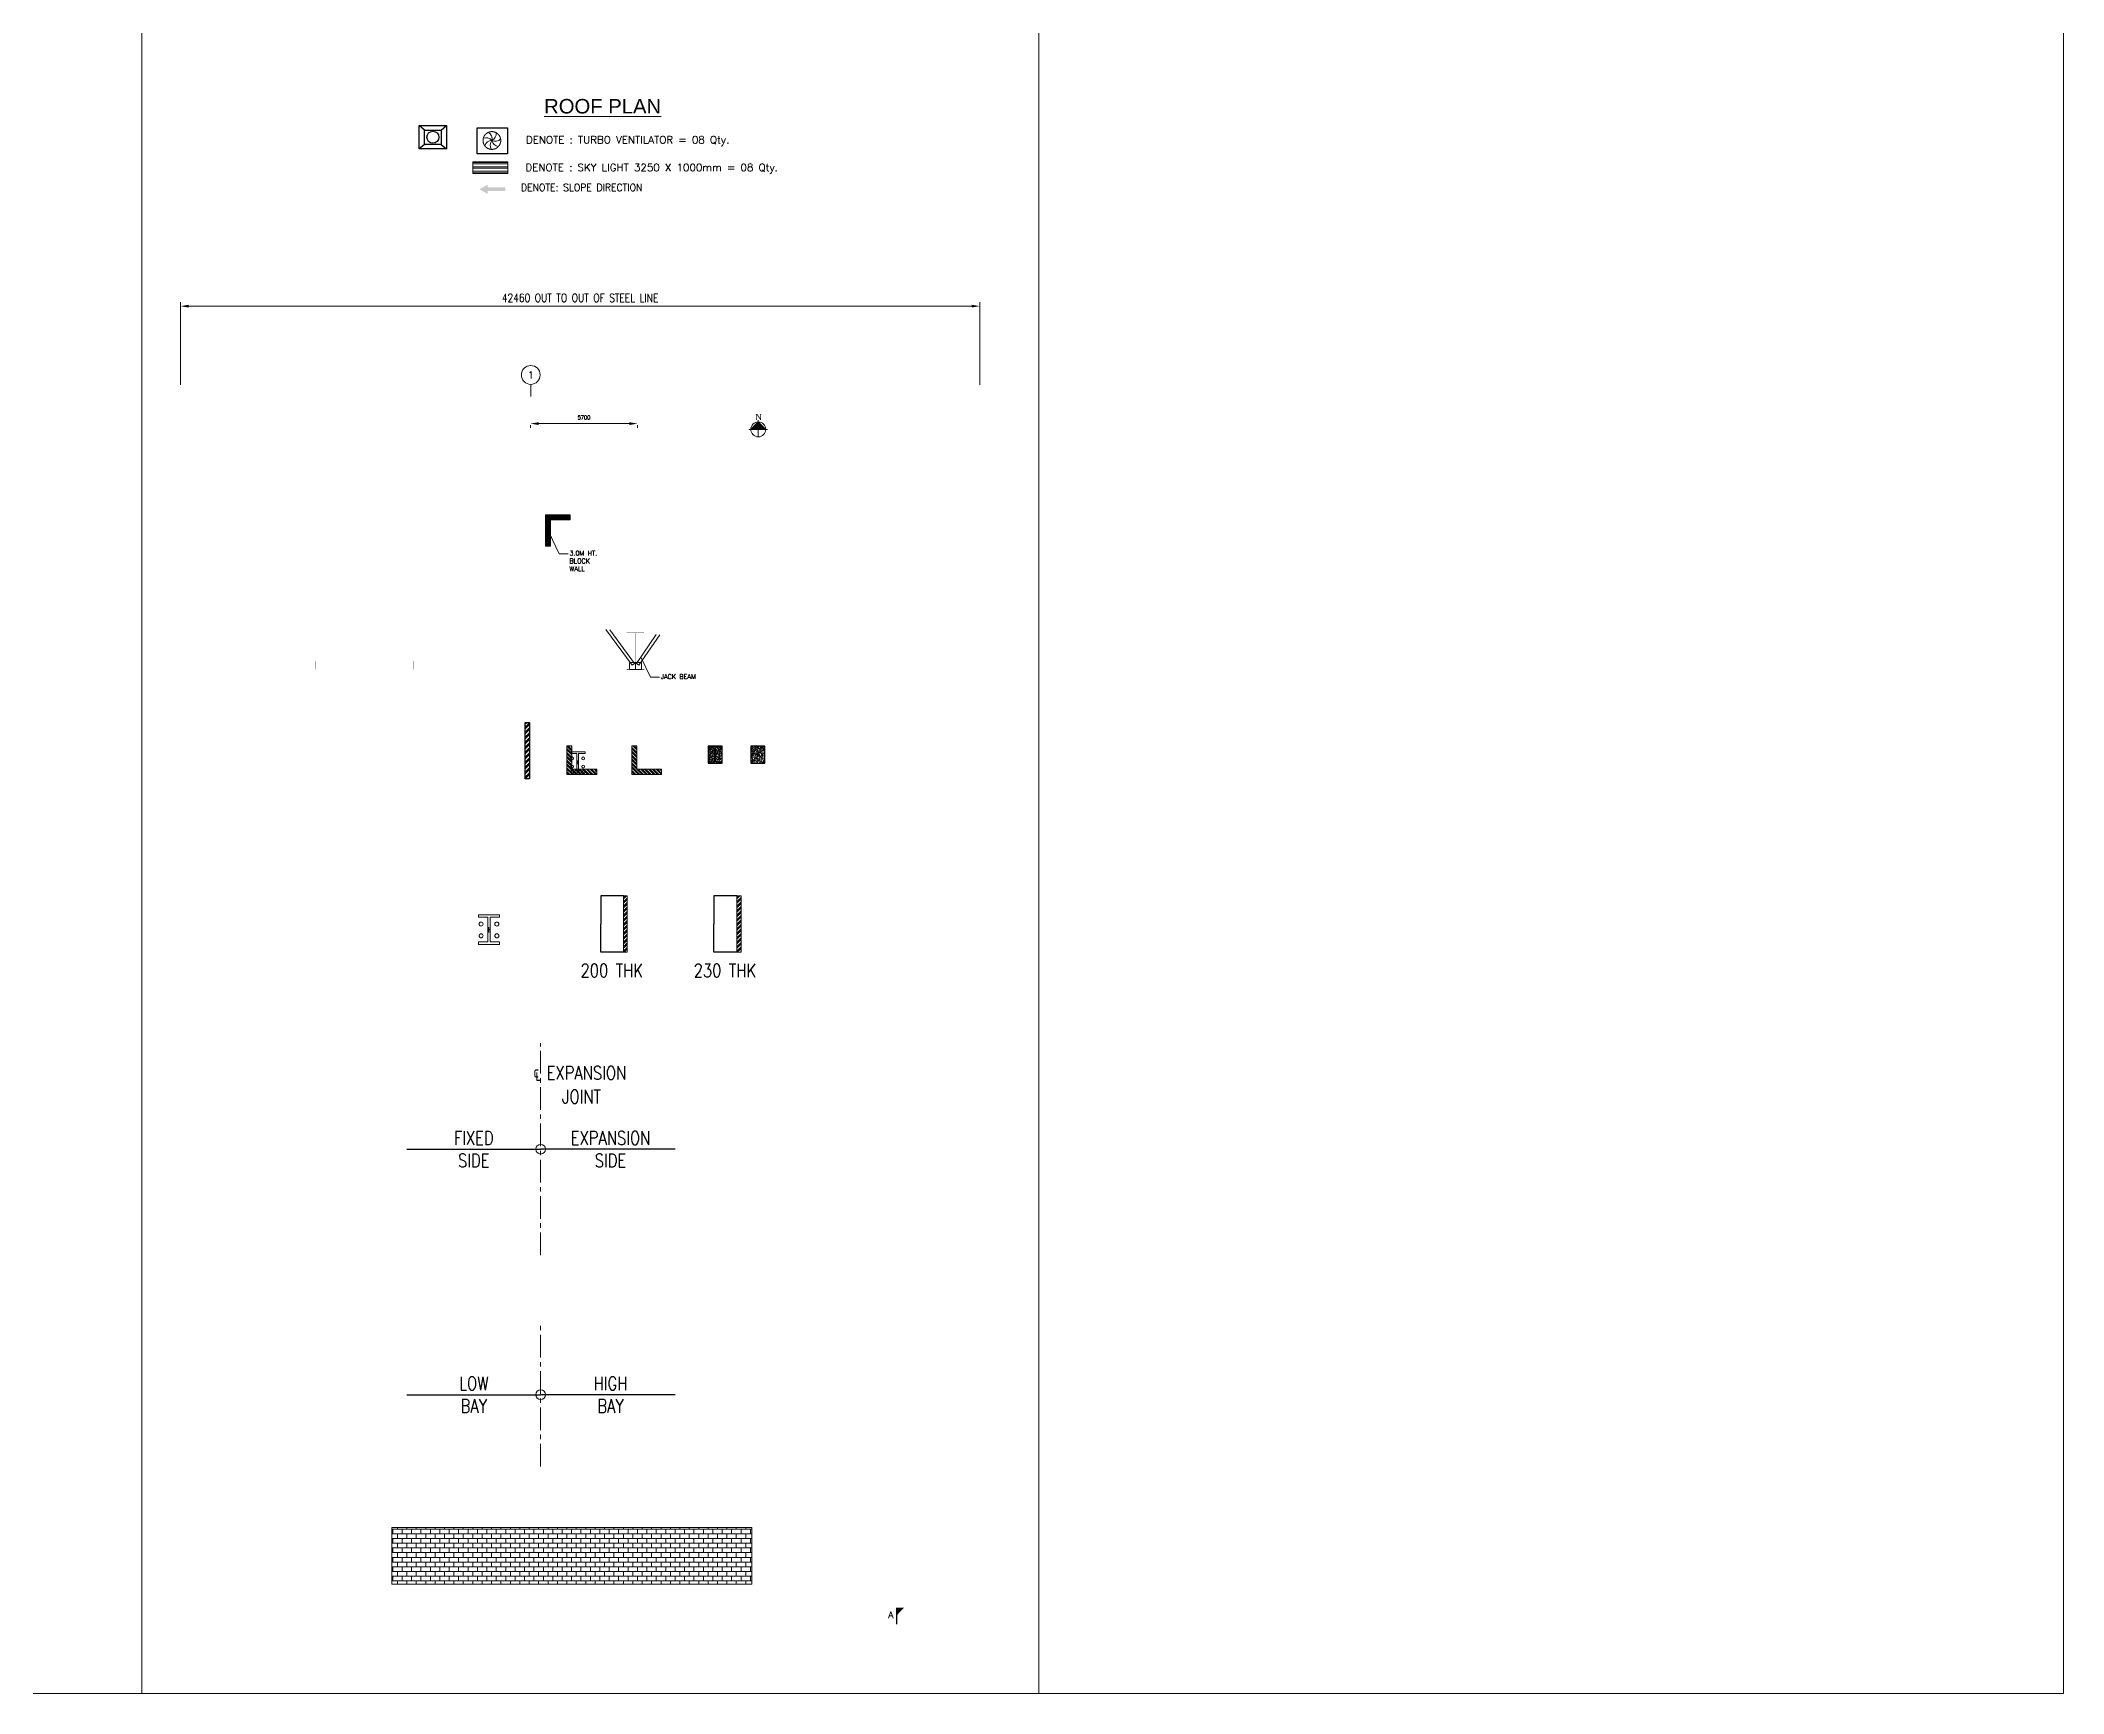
# Model space of a CAD drawing. Header units: millimetres. Extents: x 68421 to 1479662, y -51504 to 144751.
# Drawn here: x 394148 to 501597, y -32317 to 55475 of the extents above; entities that cross this region are included whole.
import ezdxf
from ezdxf.enums import TextEntityAlignment as Align

# ---------------------------------------------------------------- set-up
doc = ezdxf.new("R2010")
doc.units = ezdxf.units.MM
doc.header["$LTSCALE"] = 0.35
doc.header["$MEASUREMENT"] = 0
doc.linetypes.add('CENTER', pattern=[6884.562, 4302.852, -860.57, 860.57, -860.57])
doc.linetypes.add('CONTIN', pattern=[0, 0, 0])
doc.layers.get('0').update_dxf_attribs({"linetype": 'CONTIN'})
doc.layers.get('Defpoints').update_dxf_attribs({"linetype": 'CONTINUOUS'})
doc.styles.add('ARIAL', font='arial.ttf', dxfattribs={"width": 0.7})
doc.styles.add('ROMANT', font='simplex.shx')
doc.styles.add('S', font='simplex.shx')
doc.styles.add('SIMPLEX', font='simplex.shx', dxfattribs={"width": 0.8})
doc.styles.get("Standard").update_dxf_attribs({"font": 'txt.shx'})
doc.styles.add('TIMESNEWROMAN', font='times.ttf')
doc.dimstyles.new('110', dxfattribs={"dimscale": 110, "dimtxt": 4, "dimasz": 4, "dimexe": 2, "dimexo": 3, "dimgap": 2, "dimtad": 1, "dimdec": 0, "dimzin": 0, "dimdsep": 46, "dimtxsty": 'SIMPLEX', "dimcen": 4, "dimclrd": 6, "dimclre": 6, "dimclrt": 7, "dimadec": 0, "dimazin": 0, "dimtfac": 1, "dimtdec": 0, "dimtmove": 0, "dimatfit": 3, "dimfxl": 1, "dimtolj": 1, "dimtzin": 0, "dimlwd": 0, "dimlwe": 0, "dimarcsym": 0})
doc.dimstyles.new('FOR D', dxfattribs={"dimscale": 114, "dimtxt": 2, "dimasz": 2, "dimexe": 1, "dimexo": 1, "dimgap": 1, "dimtad": 1, "dimdec": 0, "dimzin": 0, "dimdsep": 46, "dimtxsty": 'SIMPLEX', "dimcen": 1, "dimclrd": 6, "dimclre": 6, "dimclrt": 7, "dimadec": 0, "dimazin": 0, "dimtfac": 1, "dimtdec": 0, "dimtofl": 0, "dimtmove": 0, "dimatfit": 3, "dimfxl": 1, "dimtolj": 1, "dimtzin": 0, "dimlwd": 0, "dimlwe": 0, "dimarcsym": 1})
doc.dimstyles.get("Standard").update_dxf_attribs({"dimtxt": 0.18, "dimasz": 0.18, "dimexe": 0.18, "dimexo": 0.0625, "dimgap": 0.09, "dimtad": 0, "dimtih": 1, "dimtoh": 1, "dimdec": 4, "dimzin": 0, "dimdsep": 46, "dimtxsty": 'Standard', "dimcen": 0.09, "dimadec": 0, "dimazin": 0, "dimtfac": 1, "dimtdec": 4, "dimtofl": 0, "dimtmove": 0, "dimatfit": 3, "dimfxl": 1, "dimtolj": 1, "dimtzin": 0, "dimarcsym": 0})

# ---------------------------------------------------------------- blocks, each defined once
blk = doc.blocks.new('*X62')
at = {"color": 0}
for p, q in [((129223, 21750), (130070, 21750)), ((129260, 21788), (130032, 21788)), ((129298, 21825), (129995, 21825)), ((129335, 21862), (129957, 21862)), ((129373, 21900), (129920, 21900)), ((129410, 21938), (129882, 21938)), ((129448, 21975), (129845, 21975)), ((129485, 22012), (129807, 22012)), ((129523, 22050), (129770, 22050)), ((129560, 22088), (129732, 22088)), ((129598, 22125), (129695, 22125)), ((129635, 22162), (129657, 22162)), ((127648, 20175), (131645, 20175)), ((127685, 20212), (131607, 20212)), ((127723, 20250), (131570, 20250)), ((127760, 20288), (131532, 20288)), ((127798, 20325), (131495, 20325)), ((127835, 20362), (131457, 20362)), ((127873, 20400), (131420, 20400)), ((127910, 20438), (131382, 20438)), ((127948, 20475), (131345, 20475)), ((127985, 20512), (131307, 20512)), ((128023, 20550), (131270, 20550)), ((128060, 20588), (131232, 20588)), ((128098, 20625), (131195, 20625)), ((128135, 20662), (131157, 20662)), ((128173, 20700), (131120, 20700)), ((128210, 20738), (131082, 20738)), ((128248, 20775), (131045, 20775)), ((128285, 20812), (131007, 20812)), ((128323, 20850), (130970, 20850)), ((128360, 20888), (130932, 20888)), ((128398, 20925), (130895, 20925)), ((128435, 20962), (130857, 20962)), ((128473, 21000), (130820, 21000)), ((128510, 21038), (130782, 21038)), ((128548, 21075), (130745, 21075)), ((128585, 21112), (130707, 21112)), ((128623, 21150), (130670, 21150)), ((128660, 21188), (130632, 21188)), ((128698, 21225), (130595, 21225)), ((128735, 21262), (130557, 21262)), ((128773, 21300), (130520, 21300)), ((128810, 21338), (130482, 21338)), ((128848, 21375), (130445, 21375)), ((128885, 21412), (130407, 21412)), ((128923, 21450), (130370, 21450)), ((128960, 21488), (130332, 21488)), ((128998, 21525), (130295, 21525)), ((129035, 21562), (130257, 21562)), ((129073, 21600), (130220, 21600)), ((129110, 21638), (130182, 21638)), ((129148, 21675), (130145, 21675)), ((129185, 21712), (130107, 21712))]:
    blk.add_line(p, q, dxfattribs=at)
blk = doc.blocks.new('971-NORTH')
at = {"color": 7, "lineweight": 0}
for p, q in [((599, 362), (-285, -522)), ((511, -434), (-285, 362))]:
    blk.add_line(p, q, dxfattribs=at)
blk.add_lwpolyline([(511, 274), (-196, 274), (-196, -434)], close=True, dxfattribs=at)
blk.add_circle((157, -80), 500, dxfattribs=at)
at = {"color": 7, "lineweight": 0, "xscale": -0.2500543511358531, "yscale": 0.2500543511364818, "zscale": 0.2500543511450381, "rotation": 45.00000000014181}
blk.add_blockref('*X62', (26648, 19276), dxfattribs=at)
at = {"color": 1, "linetype": 'Continuous', "lineweight": 0, "style": 'TIMESNEWROMAN'}
blk.add_text('N', height=400, rotation=45, dxfattribs=at).set_placement((-421, 224))
blk = doc.blocks.new('*D95')
at = {"color": 0, "linetype": 'Continuous', "lineweight": -2}
for p, q in [((425115, 10050), (423905, 10050)), ((423905, 10050), (423905, 8551)), ((423905, 7050), (423905, 8550)), ((425115, 7050), (423905, 7050))]:
    blk.add_line(p, q, dxfattribs=at)
at = {"color": 0, "linetype": 'Continuous', "lineweight": 5}
for points in [[(423905, 10050), (423905, 10050), (423905, 10050)], [(423905, 7050), (423905, 7050), (423905, 7050)]]:
    blk.add_solid(points, dxfattribs=at)
at = {"layer": 'Defpoints', "color": 0, "linetype": 'Continuous', "lineweight": 5}
for p in [(423905, 10050), (425115, 10050), (425115, 7050)]:
    blk.add_point(p, dxfattribs=at)
at = {"color": 0, "linetype": 'Continuous', "lineweight": 0, "insert": (423905, 8550), "char_height": 0.18, "attachment_point": 5}
for s in ['\\A1;3000.0000', 'B\\\\W']:
    blk.add_mtext(s, dxfattribs=at)
blk = doc.blocks.new('COL-1')
at = {"lineweight": 0}
for p, q in [((-525, -375), (-525, 375)), ((-525, 375), (-436, 375)), ((-436, 375), (-436, 36)), ((-436, 36), (436, 36)), ((436, 36), (436, 375)), ((436, 375), (525, 375)), ((525, 375), (525, -375)), ((-436, -375), (-525, -375)), ((436, -36), (-436, -36)), ((-436, -36), (-436, -375)), ((436, -375), (436, -36)), ((525, -375), (436, -375))]:
    blk.add_line(p, q, dxfattribs=at)
at = {"color": 0, "lineweight": 0, "ltscale": 0.1}
for p, q in [((-82, 0), (102, 0)), ((0, -36), (0, 36))]:
    blk.add_line(p, q, dxfattribs=at)
at = {"color": 1, "lineweight": 0}
for centre in [(-194, 279), (221, 279), (-194, -279), (221, -279)]:
    blk.add_circle(centre, 72.1, dxfattribs=at)
blk = doc.blocks.new('*D96')
at = {"color": 6, "linetype": 'Continuous', "lineweight": 0}
for p, q in [((420166, 35046), (420166, 34906)), ((420606, 35126), (425426, 35126)), ((425866, 35046), (425866, 34906))]:
    blk.add_line(p, q, dxfattribs=at)
at = {"color": 6, "linetype": 'Continuous', "lineweight": 5}
for points in [[(420606, 35199), (420606, 35052), (420166, 35126)], [(425426, 35052), (425426, 35199), (425866, 35126)]]:
    blk.add_solid(points, dxfattribs=at)
at = {"layer": 'Defpoints', "color": 0, "linetype": 'Continuous', "lineweight": 5}
for p in [(420166, 35376), (425866, 35376), (425866, 35126)]:
    blk.add_point(p, dxfattribs=at)
at = {"color": 7, "linetype": 'Continuous', "lineweight": 0, "insert": (423016, 35456), "char_height": 220, "attachment_point": 5, "style": 'SIMPLEX'}
blk.add_mtext('\\A1;5700', dxfattribs=at)
blk = doc.blocks.new('*D118')
at = {"color": 6, "linetype": 'Continuous', "lineweight": 0}
for p, q in [((401578, 37195), (401578, 41585)), ((402018, 41365), (443598, 41365)), ((444038, 37195), (444038, 41585))]:
    blk.add_line(p, q, dxfattribs=at)
at = {"color": 6, "linetype": 'Continuous', "lineweight": 5}
for points in [[(402018, 41438), (402018, 41291), (401578, 41365)], [(443598, 41291), (443598, 41438), (444038, 41365)]]:
    blk.add_solid(points, dxfattribs=at)
at = {"layer": 'Defpoints', "color": 0, "linetype": 'Continuous', "lineweight": 5}
for p in [(444038, 41365), (401578, 36865), (444038, 36865)]:
    blk.add_point(p, dxfattribs=at)
at = {"color": 7, "linetype": 'Continuous', "lineweight": 0, "insert": (422808, 41805), "char_height": 440, "attachment_point": 5, "style": 'SIMPLEX'}
blk.add_mtext('\\A1;{42460 OUT TO OUT OF STEEL LINE }', dxfattribs=at)
blk = doc.blocks.new('zw$B0C5')
at = {"ltscale": 0.1}
h = blk.add_hatch(dxfattribs=at)
h.set_pattern_fill('AR-CONC', color=8, scale=25, style=0)
h.set_pattern_definition([(50, (-323092.93, 3843.26), (179.359376, -15.717084), [18.75, -206.25]), (355, (-323092.93, 3843.26), (-34.74748, 187.99382), [15, -165]), (100.45, (-323077.93, 3842), (144.63994, 172.34297), [16, -175.25]), (46.18, (-323092.93, 3893.26), (266.78412, -41.53741), [28.125, -309.375]), (96.64, (-323070.68, 3889.76), (233.64373, 243.65071), [24, -263]), (351.18, (-323092.93, 3893.26), (233.6078, 243.56086), [22.5, -247.5]), (21, (-323067.93, 3880.76), (149.25145, -100.70162), [18.75, -206.25]), (326, (-323067.93, 3880.76), (60.75038, 181.26901), [15, -165]), (71.45, (-323055.43, 3872.26), (210.05847, 80.61173), [16, -175.25]), (37.5, (-323092.925, 3843.256), (2.934805, 83.237308), [0, -163, 0, -167.5, 0, -165.75]), (7.5, (-323092.925, 3843.26), (65.767384, 98.602928), [0, -95.5, 0, -159.25, 0, -63.125]), (327.5, (-323148.675, 3843.256), (133.455609, -5.638718), [0, -62.5, 0, -195, 0, -258.75]), (317.5, (-323173.68, 3843.26), (145.796542, 25.026246), [0, -81.25, 0, -129.5, 0, -183.75])])
h.paths.add_polyline_path([(0, 0), (746, 0), (746, 910), (0, 910)])
at = {"color": 8, "ltscale": 0.1}
blk.add_lwpolyline([(0, 0), (746, 0), (746, 910), (0, 910)], close=True, dxfattribs=at)
at = {"color": 24, "linetype": 'ByBlock', "lineweight": 0, "xscale": -0.8447999999999949, "yscale": 0.8447999999999949, "zscale": 0.8447999999999949, "rotation": 89.99999999999984}
blk.add_blockref('COL-1', (368, 442), dxfattribs=at)
blk = doc.blocks.new('2452')
at = {"linetype": 'ByBlock', "lineweight": 0}
h = blk.add_hatch(dxfattribs=at)
h.set_pattern_fill('ANSI32', color=24, scale=384, angle=270, style=0)
h.set_pattern_definition([(315, (1789255.26, 2258366.47), (101.8233765, 101.8233765), []), (315, (1789255.26, 2258298.58), (101.8233765, 101.8233765), [])])
h.paths.add_polyline_path([(319488, -2538), (319488, -4054), (321075, -4054), (321075, -3775), (319755, -3775), (319755, -2538)])
at = {"color": 24, "linetype": 'ByBlock', "lineweight": 0}
for p, q in [((319488, -4054), (319488, -2538)), ((319488, -2538), (319755, -2538)), ((319755, -2538), (319755, -3775)), ((321075, -4054), (319488, -4054)), ((321075, -3775), (319755, -3775)), ((321075, -4054), (321075, -3775))]:
    blk.add_line(p, q, dxfattribs=at)
blk = doc.blocks.new('*D110')
at = {"color": 0, "linetype": 'Continuous', "lineweight": -2}
for p, q in [((431126, 10050), (429916, 10050)), ((429916, 10050), (429916, 8551)), ((429916, 7050), (429916, 8550)), ((431126, 7050), (429916, 7050))]:
    blk.add_line(p, q, dxfattribs=at)
at = {"color": 0, "linetype": 'Continuous', "lineweight": 5}
for points in [[(429916, 10050), (429916, 10050), (429916, 10050)], [(429916, 7050), (429916, 7050), (429916, 7050)]]:
    blk.add_solid(points, dxfattribs=at)
at = {"layer": 'Defpoints', "color": 0, "linetype": 'Continuous', "lineweight": 5}
for p in [(429916, 10050), (431126, 10050), (431126, 7050)]:
    blk.add_point(p, dxfattribs=at)
at = {"color": 0, "linetype": 'Continuous', "lineweight": 0, "insert": (429916, 8550), "char_height": 0.18, "attachment_point": 5}
for s in ['\\A1;3000.0000', 'B\\\\W']:
    blk.add_mtext(s, dxfattribs=at)

msp = doc.modelspace()

# ---------------------------------------------------------------- hatches: boundary and pattern name
at = {"lineweight": 0}
h = msp.add_hatch(dxfattribs=at)
h.set_pattern_fill('ANSI32', scale=618.727038, angle=135, style=0)
h.set_pattern_definition([(180, (483356.96, 1311353.24), (-5e-14, -232.02264), []), (180, (483279.62, 1311430.58), (-5e-14, -232.02264), [])])
h.paths.add_polyline_path([(417107.48427, 49035.7329), (417107.48427, 48417.00586), (418963.66539, 48417.00586), (418963.66539, 49035.7329)])
at = {"linetype": 'Continuous', "lineweight": 0}
msp.add_hatch(color=1, dxfattribs=at).paths.add_polyline_path([(417905.94204, 47473.99479), (417905.94204, 47317.93552), (417466.31344, 47571.75521), (417905.94204, 47825.5749), (417905.94204, 47669.51563), (418840.14061, 47669.51563), (418840.14061, 47473.99479)])
h = msp.add_hatch(dxfattribs=at)
h.set_pattern_fill('ANSI32', color=16, scale=200)
h.set_pattern_definition([(45, (756509.405, 650012.66), (-53.0330086, 53.0330086), []), (45, (756544.76, 650012.66), (-53.0330086, 53.0330086), [])])
h.paths.add_polyline_path([(422285.99023, 30019.81902), (421233.81898, 30019.81902), (421233.81898, 28616.60907), (420972.05898, 28616.60907), (420972.05898, 30281.40177), (422285.99023, 30281.40177)])
at = {"linetype": 'Continuous'}
h = msp.add_hatch(dxfattribs=at)
h.set_pattern_fill('ANSI32', color=1, scale=500)
h.set_pattern_definition([(45, (413660.32, 1893.84), (-132.5825, 132.5825), []), (45, (413748.7, 1893.84), (-132.5825, 132.5825), [])])
h.paths.add_polyline_path([(419899.69724, 19261.186), (420129.69726, 19261.186), (420129.69726, 16261.186), (419899.69724, 16261.186)])
at = {"linetype": 'ByBlock', "lineweight": 0}
h = msp.add_hatch(dxfattribs=at)
h.set_pattern_fill('ANSI32', color=24, scale=384, angle=270, style=0)
h.set_pattern_definition([(315, (1891877.14, 2278910.22), (101.8233765, 101.8233765), []), (315, (1891877.14, 2278842.33), (101.8233765, 101.8233765), [])])
h.paths.add_polyline_path([(422110.28579, 18005.38668), (422110.28579, 16489.72161), (423696.97927, 16489.72161), (423696.97927, 16768.40312), (422376.86853, 16768.40312), (422376.86853, 18005.38668)])
at = {"ltscale": 0.1}
h = msp.add_hatch(dxfattribs=at)
h.set_pattern_fill('AR-CONC', color=8, scale=25, style=0)
h.set_pattern_definition([(50, (108785.55, 20933.7), (179.359376, -15.717084), [18.75, -206.25]), (355, (108785.55, 20933.7), (-34.74748, 187.99382), [15, -165]), (100.45, (108800.55, 20932.46), (144.63994, 172.34297), [16, -175.25]), (46.18, (108785.55, 20983.7), (266.78412, -41.53741), [28.125, -309.375]), (96.64, (108807.8, 20980.2), (233.64373, 243.65071), [24, -263]), (351.18, (108785.55, 20983.7), (233.6078, 243.56086), [22.5, -247.5]), (21, (108810.55, 20971.2), (149.25145, -100.70162), [18.75, -206.25]), (326, (108810.55, 20971.2), (60.75038, 181.26901), [15, -165]), (71.45, (108823.05, 20962.7), (210.05847, 80.61173), [16, -175.25]), (37.5, (108785.55, 20933.706), (2.934805, 83.237308), [0, -163, 0, -167.5, 0, -165.75]), (7.5, (108785.55, 20933.71), (65.767384, 98.602928), [0, -95.5, 0, -159.25, 0, -63.125]), (327.5, (108729.8, 20933.706), (133.455609, -5.638718), [0, -62.5, 0, -195, 0, -258.75]), (317.5, (108704.8, 20933.71), (145.796542, 25.026246), [0, -81.25, 0, -129.5, 0, -183.75])])
h.paths.add_polyline_path([(431878.47481, 17090.44989), (432624.78487, 17090.44989), (432624.78487, 18000.94492), (431878.47481, 18000.94492)])
at = {"linetype": 'Continuous', "lineweight": 0}
h = msp.add_hatch(dxfattribs=at)
h.set_pattern_fill('ANSI32', color=1, scale=450)
h.set_pattern_definition([(45, (98417, 124292.25), (-119.32427, 119.32427), []), (45, (98496.55, 124292.25), (-119.32427, 119.32427), [])])
h.paths.add_polyline_path([(425115.35943, 7771.7404), (425115.86641, 7771.7403), (425115.87417, 7809.89052), (425115.35943, 10049.3811), (425315.35943, 10049.3811), (425315.35943, 7088.28105), (425315.35943, 7050.18105), (425115.35943, 7050.18105)])
h = msp.add_hatch(dxfattribs=at)
h.set_pattern_fill('ANSI32', color=1, scale=450)
h.set_pattern_definition([(45, (104427.78, 124292.25), (-119.32427, 119.32427), []), (45, (104507.33, 124292.25), (-119.32427, 119.32427), [])])
edge = h.paths.add_edge_path()
edge.add_line((431326.14122, 7088.28105), (431326.14122, 7050.18105))
edge.add_line((431326.14122, 7050.18105), (431126.14122, 7050.18105))
edge.add_line((431126.14122, 7050.18105), (431126.14122, 7771.7404))
edge.add_line((431126.14122, 7771.7404), (431126.64819, 7771.7403))
edge.add_line((431126.64819, 7771.7403), (431126.65596, 7809.89052))
edge.add_line((431126.65596, 7809.89052), (431126.14122, 10049.3811))
edge.add_line((431126.14122, 10049.3811), (431356.14122, 10049.3811))
edge.add_line((431356.14122, 10049.3811), (431356.14122, 7088.28105))
h = msp.add_hatch(dxfattribs=at)
h.set_pattern_fill('BRICK', color=16, scale=1000, style=0)
h.set_pattern_definition([(0, (-614143.67, -88835.31), (0, 250), []), (90, (-614143.67, -88835.3), (-500, 0), [250, -250]), (90, (-613893.67, -88835.3), (-500, 0), [-250, 250])])
h.paths.add_polyline_path([(431941.37807, -26493.75964), (431941.37807, -23493.75964), (420106.32741, -23493.75964), (412816.37807, -23493.75964), (412816.37807, -26493.75964), (431941.37807, -26493.75964)])
h.paths.add_polyline_path([(412816.37807, -26493.75964), (412816.37807, -26493.75964), (414147.61354, -23493.75964), (412855.63292, -23493.75964), (414147.61354, -23493.75964)], flags=17)
at = {"lineweight": -3}
h = msp.add_hatch(color=256, dxfattribs=at)
h.dxf.hatch_style = 1
h.paths.add_polyline_path([(439663.08238, -27761.48892), (439663.13725, -28123.39671), (440021.63489, -27761.43456)])

# ---------------------------------------------------------------- linework, layer by layer
at = {"color": 0, "ltscale": 0.1}
for p, q in [((414549.18001, 50714.54976), (414266.52278, 50956.68957)), ((415431.66217, 50714.54976), (415714.3194, 50956.68957)), ((414549.18001, 49958.56675), (414266.52278, 49716.42694)), ((415431.66217, 49958.56675), (415714.3194, 49716.42694))]:
    msp.add_line(p, q, dxfattribs=at)
at = {"color": 1, "linetype": 'ByBlock', "lineweight": 0}
msp.add_line((420188.30868, 36558.14336), (420188.30868, 37211.87804), dxfattribs=at)
at = {"linetype": 'ByBlock', "lineweight": 0, "ltscale": 500}
for p, q in [((425578.87626, 22291.79154), (425699.74936, 22388.21351)), ((425923.06529, 22291.79154), (425802.19219, 22388.21351))]:
    msp.add_line(p, q, dxfattribs=at)
at = {"color": 24, "linetype": 'ByBlock', "lineweight": 0}
for p, q in [((422110.28579, 16489.72161), (422110.28579, 18005.38668)), ((422110.28579, 18005.38668), (422376.86853, 18005.38668)), ((422376.86853, 18005.38668), (422376.86853, 16768.40312)), ((423696.97927, 16489.72161), (422110.28579, 16489.72161)), ((423696.97927, 16768.40312), (422376.86853, 16768.40312)), ((423696.97927, 16489.72161), (423696.97927, 16768.40312))]:
    msp.add_line(p, q, dxfattribs=at)
at = {"color": 7, "linetype": 'CENTER', "lineweight": 0, "ltscale": 0.8}
for p, q in [((420713.29032, -9031.38466), (420713.29032, 2215.8411)), ((420713.29032, -20254.86868), (420713.29032, -12638.42574))]:
    msp.add_line(p, q, dxfattribs=at)
at = {"lineweight": -3}
msp.add_line((439629.93582, -28635.41017), (439629.80332, -27761.49337), dxfattribs=at)
at = {"color": 0, "lineweight": 0, "ltscale": 0.1}
for points in [[(351912.11259, 144750.54254), (399538.8215, 144750.54254), (399538.8215, -32317), (351912.11259, -32317)], [(399538.8215, 144750.54254), (447165.5304, 144750.54254), (447165.5304, -32317), (399538.8215, -32317)], [(447165.5304, 144750.54254), (501597.00467, 144750.54254), (501597.00467, -32317), (447165.5304, -32317)], [(412809.05, -23491.88318), (431935.65261, -23491.88318), (431935.65261, -26503.02599), (412809.05, -26503.02599)]]:
    msp.add_lwpolyline(points, close=True, dxfattribs=at)
at = {"color": 0, "ltscale": 0.1}
for points in [[(414266.52278, 50956.68957), (415714.3194, 50956.68957), (415714.3194, 49716.42694), (414266.52278, 49716.42694)], [(414549.18001, 50714.54976), (415431.66217, 50714.54976), (415431.66217, 49958.56675), (414549.18001, 49958.56675)], [(417343.39972, 50828.29021), (418952.13317, 50828.29021), (418952.13317, 49462.47748), (417343.39972, 49462.47748)]]:
    msp.add_lwpolyline(points, close=True, dxfattribs=at)
at = {"color": 7, "lineweight": 0}
msp.add_lwpolyline([(418963.66539, 48417.00586), (417107.48427, 48417.00586), (417107.48427, 49035.7329), (418963.66539, 49035.7329)], close=True, dxfattribs=at)
at = {"color": 16, "linetype": 'Continuous', "lineweight": 0}
msp.add_lwpolyline([(422285.99023, 30019.81902), (421233.81898, 30019.81902), (421233.81898, 28616.60907), (420972.05898, 28616.60907), (420972.05898, 30281.40177), (422285.99023, 30281.40177)], close=True, dxfattribs=at)
at = {"linetype": 'ByBlock', "lineweight": 0, "ltscale": 500}
for points in [[(425578.87626, 22291.79154), (424175.06353, 24198.10024)], [(425699.74936, 22388.21351), (424384.98911, 24170.94761)], [(425802.19219, 22388.21351), (426848.41667, 23930.27525)], [(425923.06529, 22291.79154), (427037.36846, 23915.94665)]]:
    msp.add_lwpolyline(points, dxfattribs=at)
at = {"color": 3, "linetype": 'ByBlock', "lineweight": 0, "ltscale": 500, "const_width": 25}
for points in [[(425290.34904, 24016.585), (426208.95885, 24016.585)], [(425746.23592, 24013.49682), (425746.23592, 22076.05651)], [(425290.34904, 22076.05651), (426211.59251, 22076.05651)]]:
    msp.add_lwpolyline(points, dxfattribs=at)
at = {"color": 3, "lineweight": 0, "const_width": 15}
for points in [[(408771.79764, 22513.10811), (408771.79764, 22082.10811)], [(413980.79764, 22308.10811), (408771.79764, 22308.10811)], [(413980.79764, 22513.10811), (413980.79764, 22082.10811)]]:
    msp.add_lwpolyline(points, dxfattribs=at)
at = {"linetype": 'ByBlock', "lineweight": 0, "ltscale": 500}
for points in [[(425750.97078, 22444.38464), (425433.90732, 22444.38464), (425433.90732, 22076.05651), (425750.97078, 22076.05651)], [(425750.97078, 22444.38464), (426068.03423, 22444.38464), (426068.03423, 22076.05651), (425750.97078, 22076.05651)]]:
    msp.add_lwpolyline(points, close=True, dxfattribs=at)
at = {"linetype": 'Continuous'}
msp.add_lwpolyline([(419899.69724, 19261.186), (420129.69726, 19261.186), (420129.69726, 16261.186), (419899.69724, 16261.186)], close=True, dxfattribs=at)
at = {"color": 8, "ltscale": 0.1}
msp.add_lwpolyline([(431878.47481, 17090.44989), (432624.78487, 17090.44989), (432624.78487, 18000.94492), (431878.47481, 18000.94492)], close=True, dxfattribs=at)
at = {"color": 7, "linetype": 'Continuous', "lineweight": 0}
for points in [[(425115.35943, 10049.3811), (425315.35943, 10049.3811), (425315.35943, 7050.18105), (425115.35943, 7050.18105)], [(431126.14122, 10049.3811), (431356.14122, 10049.3811), (431356.14122, 7050.18105), (431126.14122, 7050.18105)]]:
    msp.add_lwpolyline(points, close=True, dxfattribs=at)
at = {"color": 0, "ltscale": 0.1}
msp.add_circle((414990.42109, 50336.55826), 318.01383, dxfattribs=at)
at = {"linetype": 'CENTER', "lineweight": 0, "ltscale": 100}
msp.add_circle((418123.79573, 50162.33288), 471.08044, dxfattribs=at)
at = {"color": 1, "linetype": 'ByBlock', "lineweight": 0}
msp.add_circle((420188.30868, 37712.50304), 500.625, dxfattribs=at)
at = {"color": 7, "linetype": 'Continuous', "lineweight": 0}
for centre in [(420713.29032, -3407.77178), (420713.29032, -16446.64721)]:
    msp.add_circle(centre, 256, dxfattribs=at)
at = {"color": 7, "lineweight": 0}
for centre, start, end in [((417715.6479, 50245.00987), 348.5487551654, 57.4377596286), ((417933.9592, 50532.98396), 297.1201837581, 6.0091882046), ((417804.68025, 49894.77832), 39.9773266031, 108.8663310397), ((418134.01306, 49746.02081), 91.4058980404, 160.2949024854), ((418455.65201, 49910.75478), 142.8344694534, 211.7234739207), ((418295.22127, 50541.85022), 245.6916123104, 314.5806167638), ((418527.39641, 50264.93219), 194.2630408827, 263.1520453467)]:
    msp.add_arc(centre, 416.43743, start, end, dxfattribs=at)

# ---------------------------------------------------------------- block references
at = {"lineweight": 0}
for name, p, xscale, yscale, zscale, rotation in [('971-NORTH', (432227.31084, 34952.55087), 0.7910156249999998, 0.7910156249999998, 0.7910156249999998, 314.999999999965), ('COL-1', (417970.07043, 8256.62528), -1.5, 1.5, 1.5, 90.00000000000006)]:
    msp.add_blockref(name, p, dxfattribs=dict(at, xscale=xscale, yscale=yscale, zscale=zscale, rotation=rotation))
at = {"color": 24, "linetype": 'ByBlock', "lineweight": 0, "xscale": -1.055999999999994, "yscale": 1.055999999999994, "zscale": 1.055999999999994, "rotation": 89.9999999999999}
msp.add_blockref('COL-1', (422680.24483, 17142.93392), dxfattribs=at)
at = {"color": 0, "lineweight": 0}
msp.add_blockref('2452', (106063.15018, 20543.74948), dxfattribs=at)
at = {"color": 0, "lineweight": 0, "ltscale": 0.1}
msp.add_blockref('zw$B0C5', (429609.75365, 17090.44989), dxfattribs=at)

# ---------------------------------------------------------------- texts
at = {"color": 7, "linetype": 'Continuous', "lineweight": 0}
for s, height, style, width, p in [('DENOTE: SLOPE DIRECTION', 400, 'S', 0.9, (419668.48635, 47468.02708)), ('200 THK', 716.8, 'SIMPLEX', 0.8, (422829.39669, 5725.57635)), ('230 THK', 716.8, 'SIMPLEX', 0.8, (428840.17847, 5725.57635)), ('℄ EXPANSION', 716.8, 'SIMPLEX', 0.8, (420335.62488, 287.03146)), ('JOINT', 716.8, 'SIMPLEX', 0.8, (421851.14488, -975.90187))]:
    msp.add_text(s, height=height, dxfattribs=dict(at, style=style, width=width)).set_placement(p)
at = {"linetype": 'ByBlock', "lineweight": 0, "style": 'S', "width": 0.9}
msp.add_text('1', height=370, dxfattribs=at).set_placement((420188.30868, 37712.50304), align=Align.MIDDLE_CENTER)
at = {"linetype": 'ByBlock', "lineweight": 0, "insert": (420897.65951, 52367.72972), "char_height": 770, "width": 134822.9446902, "attachment_point": 1, "style": 'ARIAL'}
msp.add_mtext('{\\L\\W1;ROOF PLAN}', dxfattribs=at)
at = {"color": 7, "linetype": 'Continuous', "lineweight": 0, "attachment_point": 5}
for s, insert, char_height, style in [('\\A1;DENOTE : TURBO VENTILATOR = 08 Qty.', (425334.20064, 50134.69643), 400, 'S'), ('\\A1;DENOTE : SKY LIGHT 3250 X 1000mm = 08 Qty.  ', (426611.3435, 48664.57668), 400, 'S'), ('\\A1;FIXED\\PSIDE', (417159.25517, -3407.77178), 716.8, 'SIMPLEX'), ('\\A1;EXPANSION\\PSIDE', (424424.66394, -3407.77178), 716.8, 'SIMPLEX'), ('\\A1;LOW\\PBAY', (417159.25517, -16446.64721), 716.8, 'SIMPLEX'), ('\\A1;HIGH\\PBAY', (424424.66394, -16446.64721), 716.8, 'SIMPLEX')]:
    msp.add_mtext(s, dxfattribs=dict(at, insert=insert, char_height=char_height, style=style))
at = {"color": 7, "lineweight": 0, "char_height": 250, "width": 2121.4285714, "attachment_point": 1, "style": 'S'}
for s, insert in [('3.0M HT. BLOCK WALL', (422240.85365, 28371.49837)), ('JACK BEAM', (427092.06518, 21815.50408))]:
    msp.add_mtext(s, dxfattribs=dict(at, insert=insert))
at = {"color": 3, "linetype": 'Continuous', "lineweight": -3, "insert": (439314.25763, -28130.5812), "char_height": 350, "width": 2622.9237472, "attachment_point": 5, "style": 'ROMANT'}
msp.add_mtext('\\A1;A', dxfattribs=at)

# ---------------------------------------------------------------- dimensions: what is measured, and where the dimension line sits
at = {"color": 7, "linetype": 'Continuous', "lineweight": 0}
dim = msp.add_linear_dim(base=(444038.29021, 41364.79981), p1=(401578.29021, 36864.79981), p2=(444038.29021, 36864.79981), text='{<> OUT TO OUT OF STEEL LINE }', dimstyle='110', dxfattribs=at)
dim.commit()
dim.dimension.update_dxf_attribs({"geometry": '*D118', "text_midpoint": (422808.29021, 41804.79981)})
dim = msp.add_linear_dim(base=(425865.93159, 35125.77544), p1=(420165.93159, 35375.77544), p2=(425865.93159, 35375.77544), dimstyle='110', override={"dimtxt": 2}, dxfattribs=at)
dim.commit()
dim.dimension.update_dxf_attribs({"geometry": '*D96', "text_midpoint": (423015.93159, 35455.77544)})
for base, p1, p2, picture, middle in [((423905.27691, 10050.18105), (425115.35943, 7050.18105), (425115.35943, 10050.18105), '*D95', (423905.27691, 8550.18105)), ((429916.0587, 10050.18105), (431126.14122, 7050.18105), (431126.14122, 10050.18105), '*D110', (429916.0587, 8550.18105))]:
    dim = msp.add_linear_dim(base=base, p1=p1, p2=p2, angle=90, text='<>\\XB\\\\W', dimstyle='Standard', dxfattribs=at)
    dim.commit()
    dim.dimension.update_dxf_attribs({"geometry": picture, "text_midpoint": middle})

# ---------------------------------------------------------------- leaders
at = {"color": 7, "lineweight": 0}
for points in [[(421189.28031, 29282.57382), (421689.76936, 28213.18754), (422168.22741, 28213.18754)], [(426040.49184, 22726.57953), (426540.98089, 21657.19325), (427019.43894, 21657.19325)]]:
    msp.add_leader(points, dimstyle='FOR D', dxfattribs=at)
at = {"color": 7, "linetype": 'Continuous', "lineweight": 0}
for points in [[(413605.22002, -3407.77178), (420713.29032, -3407.77178)], [(427851.99727, -3407.77178), (420713.29032, -3407.77178)], [(413605.22002, -16446.64721), (420713.29032, -16446.64721)], [(427851.99727, -16446.64721), (420713.29032, -16446.64721)]]:
    msp.add_leader(points, dimstyle='Standard', dxfattribs=at)

doc.saveas('drawing.dxf')
